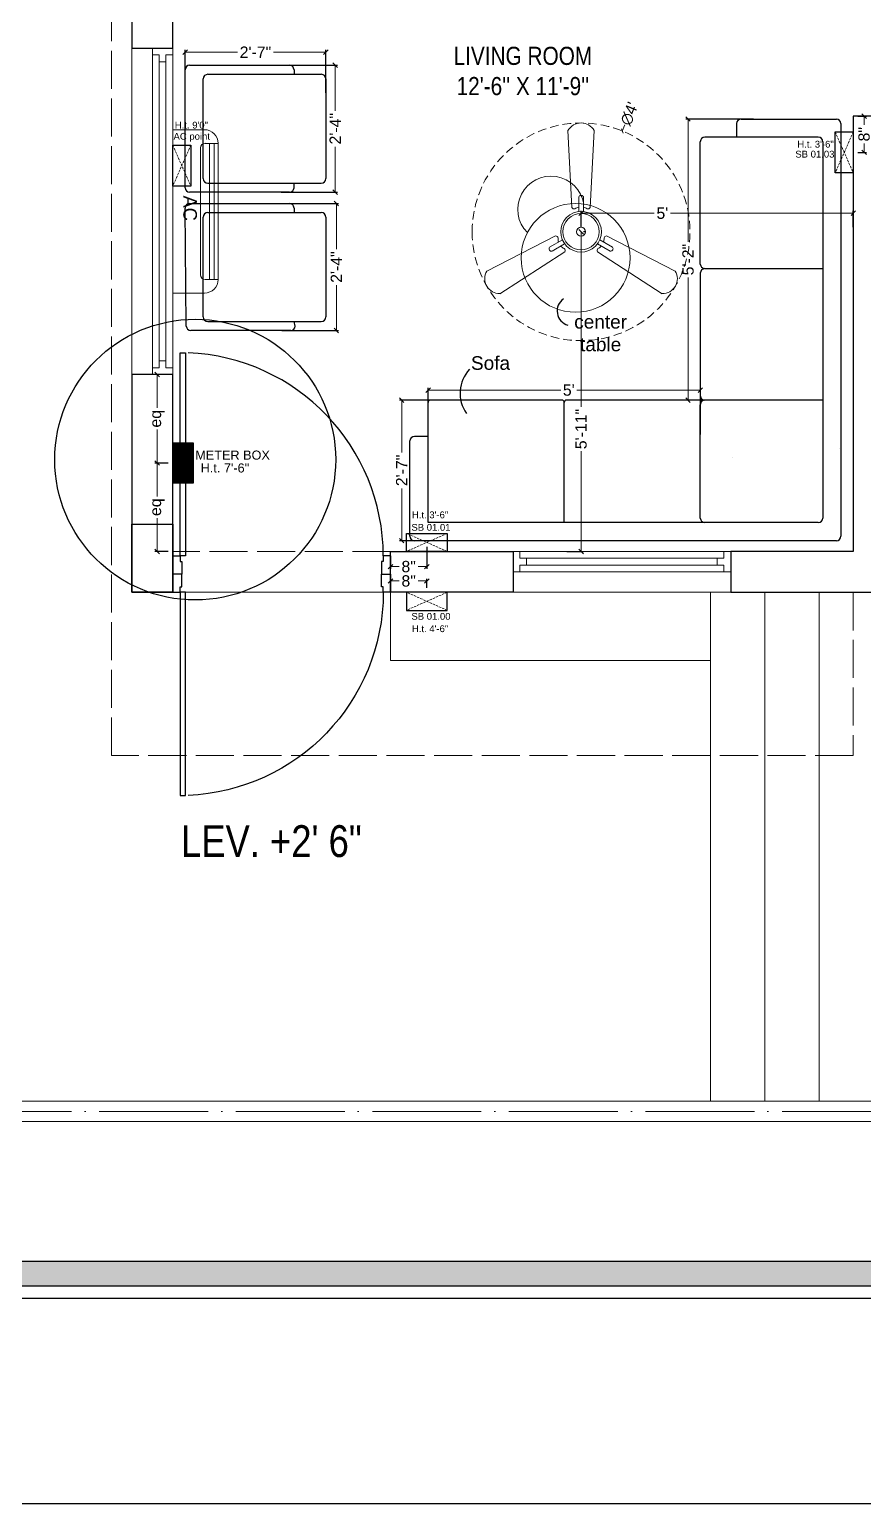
# Model space of a CAD drawing. Header units: millimetres. Extents: x 56222 to 3066687, y -650199 to -121287.
# Drawn here: x 147481.8 to 147665.6, y -177588 to -177262.9 of the extents above; entities that cross this region are included whole.
import ezdxf

# ---------------------------------------------------------------- set-up
doc = ezdxf.new("R2010")
doc.units = ezdxf.units.MM
doc.header["$MEASUREMENT"] = 0
doc.header["$PDMODE"] = 35
for name, pattern in [('ACAD_ISO02W100', [15, 12, -3]), ('ACAD_ISO04W100', [30, 24, -3, 0, -3]), ('DASHED', [0.75, 0.5, -0.25]), ('DASHED2', [0.375, 0.25, -0.125])]:
    doc.linetypes.add(name, pattern=pattern)
doc.layers.get('Defpoints').update_dxf_attribs({"color": 220})
for name, color, linetype in [('AR DOOR', 40, 'Continuous'), ('AR ELE-5', 134, 'Continuous'), ('GROUND FLOOR  ( Text )', 251, 'Continuous')]:
    doc.layers.add(name, color=color, linetype=linetype)
for name, color, linetype, lineweight in [('COLUMN', 1, 'Continuous', 30), ('dim05', 1, 'Continuous', 13), ('el', 7, 'Continuous', 20), ('ELEC-wires', 1, 'DASHED2', 13), ('Electrical', 84, 'Continuous', 30), ('FIRST FLOOR ( TEXT )', 7, 'Continuous', 9), ('FUR', 250, 'Continuous', 0), ('FURNITURE', 32, 'Continuous', 9), ('GROUND FLOOR', 7, 'Continuous', 9), ('GROUND FLOOR  ( PLINE )', 251, 'Continuous', 30), ('GROUND FLOOR ( DW_RAIL )', 7, 'Continuous', 9), ('Labelling', 1, 'Continuous', 25), ('NAME PLATE', 7, 'Continuous', 25), ('Text', 7, 'Continuous', 15), ('wall', 7, 'Continuous', 30), ('XX~SLAB ( BEAM )~ ( DIM )', 7, 'Continuous', 9)]:
    doc.layers.add(name, color=color, linetype=linetype, lineweight=lineweight)
doc.layers.add('PDF_INT-ELEC SWITCH BOARD', color=7, linetype='Continuous', true_color=0x00751d)
doc.styles.add('Arial', font='arial.ttf')
doc.styles.add('century g', font='GOTHIC.TTF')
doc.styles.add("Cn_BT_0'-0", font='swissc.ttf')
doc.styles.add('KATHA', font='swissc.ttf')
doc.styles.get("Standard").update_dxf_attribs({"font": 'arial.ttf', "height": 6})
doc.styles.add('style4', font='ARIALN.TTF')
doc.styles.add('TEXT', font='eurr____.ttf')
doc.dimstyles.new('Archana', dxfattribs={"dimtxt": 2, "dimasz": 0.75, "dimexe": 0.5, "dimexo": 0.5, "dimgap": 0, "dimtad": 0, "dimzin": 0, "dimdsep": 46, "dimlunit": 4, "dimtxsty": 'century g', "dimblk": 'OBLIQUE', "dimcen": 0, "dimdle": 1, "dimclrd": 256, "dimclre": 256, "dimclrt": 256, "dimadec": 0, "dimazin": 0, "dimtfac": 1, "dimtofl": 0, "dimtmove": 1, "dimatfit": 3, "dimfxl": 1, "dimfxlon": 1, "dimtolj": 1, "dimtzin": 0, "dimlwd": -1, "dimlwe": -1, "dimarcsym": 0})
doc.dimstyles.new('ISO-25', dxfattribs={"dimtxt": 2.5, "dimasz": 1, "dimexe": 0.5, "dimexo": 1, "dimtad": 0, "dimdec": 1, "dimlunit": 4, "dimtxsty": 'Standard', "dimblk": 'OBLIQUE', "dimcen": 2.5, "dimclrd": 1, "dimclre": 1, "dimclrt": 5, "dimadec": 0, "dimazin": 0, "dimtfac": 1, "dimtdec": 1, "dimtmove": 0, "dimatfit": 3, "dimfxl": 1, "dimlwd": -1, "dimarcsym": 0})

# ---------------------------------------------------------------- blocks, each defined once
blk = doc.blocks.new('LAYOUT FILE')
at = {"layer": 'NAME PLATE', "true_color": 0xd39e00}
h = blk.add_hatch(color=42, dxfattribs=at)
h.paths.add_polyline_path([(3346889.83, -513806.18), (3346889.83, -514260.7), (3347535.56, -514260.7), (3347535.56, -513806.18)])
h.paths.add_polyline_path([(3346894.36, -513810.71), (3347531.03, -513810.71), (3347531.03, -514256.17), (3346894.36, -514256.17)], flags=16)
at = {"layer": 'NAME PLATE', "color": 42, "true_color": 0xd39e00}
for points in [[(3346887.56, -513803.91), (3347537.83, -513803.91), (3347537.83, -514262.96), (3346887.56, -514262.96)], [(3346889.83, -513806.18), (3347535.56, -513806.18), (3347535.56, -514260.7), (3346889.83, -514260.7)], [(3346894.36, -513810.71), (3347531.03, -513810.71), (3347531.03, -514256.17), (3346894.36, -514256.17)]]:
    blk.add_lwpolyline(points, close=True, dxfattribs=at)
blk = doc.blocks.new('*U20')
for points in [[(0, 0), (0, 1120), (30, 1120), (30, 0)], [(-40, 0), (0, 0), (0, -30), (10, -30), (10, -100), (-40, -100)], [(1160, 0), (1120, 0), (1120, -30), (1110, -30), (1110, -100), (1160, -100)]]:
    blk.add_lwpolyline(points, close=True)
at = {"layer": 'AR ELE-5', "linetype": 'ByBlock', "ltscale": 15}
blk.add_arc((-1.6, -0.7), 1121.6, 0.03474, 87.62699, dxfattribs=at)
blk = doc.blocks.new('_Oblique')
at = {"layer": 'wall', "color": 0, "lineweight": -2}
blk.add_line((-0.5, -0.5), (0.5, 0.5), dxfattribs=at)
blk = doc.blocks.new('*D151')
at = {"layer": 'Defpoints', "color": 0, "transparency": 16777216}
for p in [(147629.68, -177342.46), (147569.68, -177353.27), (147629.68, -177353.27)]:
    blk.add_point(p, dxfattribs=at)
at = {"layer": 'dim05', "color": 1, "linetype": 'Continuous', "lineweight": -2, "transparency": 16777216}
for p, q in [((147569.68, -177352.27), (147569.68, -177341.96)), ((147629.68, -177352.27), (147629.68, -177341.96))]:
    blk.add_line(p, q, dxfattribs=at)
at = {"layer": 'dim05', "color": 1, "linetype": 'Continuous', "transparency": 16777216}
for p, q in [((147569.68, -177342.46), (147598.9, -177342.46)), ((147629.68, -177342.46), (147602.45, -177342.46))]:
    blk.add_line(p, q, dxfattribs=at)
at = {"layer": 'dim05', "color": 1, "transparency": 16777216, "rotation": 180}
blk.add_blockref('_Oblique', (147569.68, -177342.46), dxfattribs=at)
at = {"layer": 'dim05', "color": 1, "transparency": 16777216}
blk.add_blockref('_Oblique', (147629.68, -177342.46), dxfattribs=at)
at = {"layer": 'dim05', "color": 5, "lineweight": 25, "transparency": 16777216, "insert": (147600.68, -177342.46), "char_height": 2.5, "attachment_point": 5, "style": 'Arial'}
blk.add_mtext("5'", dxfattribs=at)
blk = doc.blocks.new('*D152')
at = {"layer": 'Defpoints', "color": 0, "transparency": 16777216}
for p in [(147626.97, -177282.68), (147642.43, -177282.68), (147626.97, -177344.68)]:
    blk.add_point(p, dxfattribs=at)
at = {"layer": 'dim05', "color": 1, "linetype": 'Continuous', "lineweight": -2, "transparency": 16777216}
for p, q in [((147641.43, -177282.68), (147626.47, -177282.68)), ((147627.97, -177344.68), (147627.47, -177344.68))]:
    blk.add_line(p, q, dxfattribs=at)
at = {"layer": 'dim05', "color": 1, "linetype": 'Continuous', "transparency": 16777216}
for p, q in [((147626.97, -177282.68), (147626.97, -177309.73)), ((147626.97, -177344.68), (147626.97, -177317.63))]:
    blk.add_line(p, q, dxfattribs=at)
at = {"layer": 'dim05', "color": 1, "transparency": 16777216}
for p, rotation in [((147626.97, -177282.68), 90), ((147626.97, -177344.68), 270)]:
    blk.add_blockref('_Oblique', p, dxfattribs=dict(at, rotation=rotation))
at = {"layer": 'dim05', "color": 5, "lineweight": 25, "transparency": 16777216, "insert": (147626.97, -177313.68), "char_height": 2.5, "attachment_point": 5, "rotation": 90, "style": 'Arial'}
blk.add_mtext('5\'-2"', dxfattribs=at)
blk = doc.blocks.new('*D153')
at = {"layer": 'Defpoints', "color": 0, "transparency": 16777216}
for p in [(147563.85, -177344.68), (147574.61, -177344.68), (147576.06, -177375.68)]:
    blk.add_point(p, dxfattribs=at)
at = {"layer": 'dim05', "color": 1, "linetype": 'Continuous', "lineweight": -2, "transparency": 16777216}
for p, q in [((147573.61, -177344.68), (147563.35, -177344.68)), ((147575.06, -177375.68), (147563.35, -177375.68))]:
    blk.add_line(p, q, dxfattribs=at)
at = {"layer": 'dim05', "color": 1, "linetype": 'Continuous', "transparency": 16777216}
for p, q in [((147563.85, -177344.68), (147563.85, -177356.21)), ((147563.85, -177375.68), (147563.85, -177364.15))]:
    blk.add_line(p, q, dxfattribs=at)
at = {"layer": 'dim05', "color": 1, "transparency": 16777216}
for p, rotation in [((147563.85, -177344.68), 90), ((147563.85, -177375.68), 270)]:
    blk.add_blockref('_Oblique', p, dxfattribs=dict(at, rotation=rotation))
at = {"layer": 'dim05', "color": 5, "lineweight": 25, "transparency": 16777216, "insert": (147563.85, -177360.18), "char_height": 2.5, "attachment_point": 5, "rotation": 90, "style": 'Arial'}
blk.add_mtext('2\'-7"', dxfattribs=at)
blk = doc.blocks.new('*D154')
at = {"layer": 'Defpoints', "color": 0, "transparency": 16777216}
for p in [(147547.12, -177267.94), (147516.12, -177277.9), (147547.12, -177277.9)]:
    blk.add_point(p, dxfattribs=at)
at = {"layer": 'dim05', "color": 1, "linetype": 'Continuous', "lineweight": -2, "transparency": 16777216}
for p, q in [((147516.12, -177276.9), (147516.12, -177267.44)), ((147547.12, -177276.9), (147547.12, -177267.44))]:
    blk.add_line(p, q, dxfattribs=at)
at = {"layer": 'dim05', "color": 1, "linetype": 'Continuous', "transparency": 16777216}
for p, q in [((147516.12, -177267.94), (147527.65, -177267.94)), ((147547.12, -177267.94), (147535.59, -177267.94))]:
    blk.add_line(p, q, dxfattribs=at)
at = {"layer": 'dim05', "color": 1, "transparency": 16777216, "rotation": 180}
blk.add_blockref('_Oblique', (147516.12, -177267.94), dxfattribs=at)
at = {"layer": 'dim05', "color": 1, "transparency": 16777216}
blk.add_blockref('_Oblique', (147547.12, -177267.94), dxfattribs=at)
at = {"layer": 'dim05', "color": 5, "lineweight": 25, "transparency": 16777216, "insert": (147531.62, -177267.94), "char_height": 2.5, "attachment_point": 5, "style": 'Arial'}
blk.add_mtext('2\'-7"', dxfattribs=at)
blk = doc.blocks.new('*D155')
at = {"layer": 'Defpoints', "color": 0, "transparency": 16777216}
for p in [(147536.29, -177270.82), (147536.29, -177298.82), (147549.2, -177298.82)]:
    blk.add_point(p, dxfattribs=at)
at = {"layer": 'dim05', "color": 1, "linetype": 'Continuous', "lineweight": -2, "transparency": 16777216}
for p, q in [((147537.29, -177270.82), (147549.7, -177270.82)), ((147537.29, -177298.82), (147549.7, -177298.82))]:
    blk.add_line(p, q, dxfattribs=at)
at = {"layer": 'dim05', "color": 1, "linetype": 'Continuous', "transparency": 16777216}
for p, q in [((147549.2, -177270.82), (147549.2, -177280.85)), ((147549.2, -177298.82), (147549.2, -177288.79))]:
    blk.add_line(p, q, dxfattribs=at)
at = {"layer": 'dim05', "color": 1, "transparency": 16777216}
for p, rotation in [((147549.2, -177270.82), 90), ((147549.2, -177298.82), 270)]:
    blk.add_blockref('_Oblique', p, dxfattribs=dict(at, rotation=rotation))
at = {"layer": 'dim05', "color": 5, "lineweight": 25, "transparency": 16777216, "insert": (147549.2, -177284.82), "char_height": 2.5, "attachment_point": 5, "rotation": 90, "style": 'Arial'}
blk.add_mtext('2\'-4"', dxfattribs=at)
blk = doc.blocks.new('*D156')
at = {"layer": 'Defpoints', "color": 0, "transparency": 16777216}
for p in [(147537.07, -177301.32), (147536.43, -177329.34), (147549.46, -177329.34)]:
    blk.add_point(p, dxfattribs=at)
at = {"layer": 'dim05', "color": 1, "linetype": 'Continuous', "lineweight": -2, "transparency": 16777216}
for p, q in [((147538.07, -177301.32), (147549.96, -177301.32)), ((147537.43, -177329.34), (147549.96, -177329.34))]:
    blk.add_line(p, q, dxfattribs=at)
at = {"layer": 'dim05', "color": 1, "linetype": 'Continuous', "transparency": 16777216}
for p, q in [((147549.46, -177301.32), (147549.46, -177311.36)), ((147549.46, -177329.34), (147549.46, -177319.3))]:
    blk.add_line(p, q, dxfattribs=at)
at = {"layer": 'dim05', "color": 1, "transparency": 16777216}
for p, rotation in [((147549.46, -177301.32), 90), ((147549.46, -177329.34), 270)]:
    blk.add_blockref('_Oblique', p, dxfattribs=dict(at, rotation=rotation))
at = {"layer": 'dim05', "color": 5, "lineweight": 25, "transparency": 16777216, "insert": (147549.46, -177315.33), "char_height": 2.5, "attachment_point": 5, "rotation": 90, "style": 'Arial'}
blk.add_mtext('2\'-4"', dxfattribs=at)
blk = doc.blocks.new('6616')
at = {"color": 242, "linetype": 'DASHED', "true_color": 0xcd2027}
for p, q in [((386784.79, -36915.77), (386775.78, -36911.78)), ((386784.79, -36911.78), (386775.78, -36915.77))]:
    blk.add_line(p, q, dxfattribs=at)
at = {"layer": 'ELEC-wires', "color": 5, "linetype": 'ByBlock', "lineweight": 30, "ltscale": 4}
blk.add_lwpolyline([(386775.78, -36911.78), (386784.79, -36911.78), (386784.79, -36915.77), (386775.78, -36915.77)], close=True, dxfattribs=at)
blk = doc.blocks.new('*D257')
at = {"layer": 'Defpoints', "color": 0, "transparency": 16777216}
for p in [(147561.39, -177378.04), (147569.39, -177376.05), (147569.39, -177381.39)]:
    blk.add_point(p, dxfattribs=at)
at = {"layer": 'dim05', "color": 1, "linetype": 'Continuous', "lineweight": -2, "transparency": 16777216}
for p, q in [((147561.39, -177379.04), (147561.39, -177381.89)), ((147569.39, -177377.05), (147569.39, -177381.89))]:
    blk.add_line(p, q, dxfattribs=at)
at = {"layer": 'dim05', "color": 1, "linetype": 'Continuous', "transparency": 16777216}
for p, q in [((147561.39, -177381.39), (147563.33, -177381.39)), ((147569.39, -177381.39), (147567.45, -177381.39))]:
    blk.add_line(p, q, dxfattribs=at)
at = {"layer": 'dim05', "color": 1, "transparency": 16777216, "rotation": 180}
blk.add_blockref('_Oblique', (147561.39, -177381.39), dxfattribs=at)
at = {"layer": 'dim05', "color": 1, "transparency": 16777216}
blk.add_blockref('_Oblique', (147569.39, -177381.39), dxfattribs=at)
at = {"layer": 'dim05', "color": 5, "lineweight": 25, "transparency": 16777216, "insert": (147565.39, -177381.39), "char_height": 2.5, "attachment_point": 5, "style": 'Arial'}
blk.add_mtext('8"', dxfattribs=at)
blk = doc.blocks.new('ac paln')
at = {"layer": 'Electrical', "lineweight": 15}
for p, q in [((389238.69, -37646.36), (389238.69, -37610.34)), ((389238.69, -37610.34), (389245.67, -37610.34)), ((389245.81, -37613.35), (389248.68, -37613.35)), ((389246.82, -37643.35), (389246.82, -37613.35)), ((389247.82, -37643.35), (389247.82, -37613.35)), ((389248.68, -37613.35), (389248.68, -37643.35)), ((389248.68, -37643.35), (389248.68, -37613.35)), ((389244.81, -37642.35), (389244.81, -37614.35)), ((389245.81, -37643.35), (389248.68, -37643.35)), ((389248.68, -37643.35), (389248.68, -37643.35)), ((389245.67, -37646.36), (389238.69, -37646.36))]:
    blk.add_line(p, q, dxfattribs=at)
for centre, start, end in [((389245.67, -37613.35), 0, 90), ((389245.67, -37643.35), 270, 0)]:
    blk.add_arc(centre, 3.01, start, end, dxfattribs=at)
at = {"layer": 'Electrical', "lineweight": 15, "extrusion": (0, 0, -1)}
for centre, start_param, end_param in [((389245.81, -37614.35), -0.785398, 0.785398), ((389245.81, -37642.35), 3.926991, 5.497787)]:
    blk.add_ellipse(centre, major_axis=(-0.71, 0.71), ratio=1, start_param=start_param, end_param=end_param, dxfattribs=at)
at = {"layer": 'Text', "style": 'TEXT'}
blk.add_text('AC', height=3, rotation=270, dxfattribs=at).set_placement((389241.02, -37624.87))
blk = doc.blocks.new('*D262')
at = {"layer": 'Defpoints', "color": 0, "transparency": 16777216}
for p in [(147569.39, -177384.56), (147561.39, -177387.04), (147569.39, -177387.04)]:
    blk.add_point(p, dxfattribs=at)
at = {"layer": 'dim05', "color": 1, "linetype": 'Continuous', "lineweight": -2, "transparency": 16777216}
for p, q in [((147561.39, -177386.04), (147561.39, -177384.06)), ((147569.39, -177386.04), (147569.39, -177384.06))]:
    blk.add_line(p, q, dxfattribs=at)
at = {"layer": 'dim05', "color": 1, "linetype": 'Continuous', "transparency": 16777216}
for p, q in [((147561.39, -177384.56), (147563.33, -177384.56)), ((147569.39, -177384.56), (147567.45, -177384.56))]:
    blk.add_line(p, q, dxfattribs=at)
at = {"layer": 'dim05', "color": 1, "transparency": 16777216, "rotation": 180}
blk.add_blockref('_Oblique', (147561.39, -177384.56), dxfattribs=at)
at = {"layer": 'dim05', "color": 1, "transparency": 16777216}
blk.add_blockref('_Oblique', (147569.39, -177384.56), dxfattribs=at)
at = {"layer": 'dim05', "color": 5, "lineweight": 25, "transparency": 16777216, "insert": (147565.39, -177384.56), "char_height": 2.5, "attachment_point": 5, "style": 'Arial'}
blk.add_mtext('8"', dxfattribs=at)
blk = doc.blocks.new('*D263')
at = {"layer": 'Defpoints', "color": 0, "transparency": 16777216}
for p in [(147509.95, -177358.54), (147513.39, -177358.54), (147513.39, -177378.04)]:
    blk.add_point(p, dxfattribs=at)
at = {"layer": 'dim05', "color": 1, "linetype": 'Continuous', "lineweight": -2, "transparency": 16777216}
for p, q in [((147512.39, -177358.54), (147509.45, -177358.54)), ((147512.39, -177378.04), (147509.45, -177378.04))]:
    blk.add_line(p, q, dxfattribs=at)
at = {"layer": 'dim05', "color": 1, "linetype": 'Continuous', "transparency": 16777216}
for p, q in [((147509.95, -177358.54), (147509.95, -177365.91)), ((147509.95, -177378.04), (147509.95, -177370.67))]:
    blk.add_line(p, q, dxfattribs=at)
at = {"layer": 'dim05', "color": 1, "transparency": 16777216}
for p, rotation in [((147509.95, -177358.54), 90), ((147509.95, -177378.04), 270)]:
    blk.add_blockref('_Oblique', p, dxfattribs=dict(at, rotation=rotation))
at = {"layer": 'dim05', "color": 5, "lineweight": 25, "transparency": 16777216, "insert": (147509.95, -177368.29), "char_height": 2.5, "attachment_point": 5, "rotation": 90, "style": 'Arial'}
blk.add_mtext('eq', dxfattribs=at)
blk = doc.blocks.new('*D264')
at = {"layer": 'Defpoints', "color": 0, "transparency": 16777216}
for p in [(147513.39, -177339.04), (147509.95, -177358.54), (147513.39, -177358.54)]:
    blk.add_point(p, dxfattribs=at)
at = {"layer": 'dim05', "color": 1, "linetype": 'Continuous', "lineweight": -2, "transparency": 16777216}
for p, q in [((147512.39, -177339.04), (147509.45, -177339.04)), ((147512.39, -177358.54), (147509.45, -177358.54))]:
    blk.add_line(p, q, dxfattribs=at)
at = {"layer": 'dim05', "color": 1, "linetype": 'Continuous', "transparency": 16777216}
for p, q in [((147509.95, -177339.04), (147509.95, -177346.41)), ((147509.95, -177358.54), (147509.95, -177351.17))]:
    blk.add_line(p, q, dxfattribs=at)
at = {"layer": 'dim05', "color": 1, "transparency": 16777216}
for p, rotation in [((147509.95, -177339.04), 90), ((147509.95, -177358.54), 270)]:
    blk.add_blockref('_Oblique', p, dxfattribs=dict(at, rotation=rotation))
at = {"layer": 'dim05', "color": 5, "lineweight": 25, "transparency": 16777216, "insert": (147509.95, -177348.79), "char_height": 2.5, "attachment_point": 5, "rotation": 90, "style": 'Arial'}
blk.add_mtext('eq', dxfattribs=at)
blk = doc.blocks.new('*D266')
at = {"layer": 'Defpoints', "color": 0, "transparency": 16777216}
for p in [(147663.39, -177282.04), (147663.39, -177290.04), (147665.77, -177290.04)]:
    blk.add_point(p, dxfattribs=at)
at = {"layer": 'dim05', "color": 1, "linetype": 'Continuous', "lineweight": -2, "transparency": 16777216}
for p, q in [((147664.39, -177282.04), (147666.27, -177282.04)), ((147664.39, -177290.04), (147666.27, -177290.04))]:
    blk.add_line(p, q, dxfattribs=at)
at = {"layer": 'dim05', "color": 1, "linetype": 'Continuous', "transparency": 16777216}
for p, q in [((147665.77, -177282.04), (147665.77, -177283.98)), ((147665.77, -177290.04), (147665.77, -177288.11))]:
    blk.add_line(p, q, dxfattribs=at)
at = {"layer": 'dim05', "color": 1, "transparency": 16777216}
for p, rotation in [((147665.77, -177282.04), 90), ((147665.77, -177290.04), 270)]:
    blk.add_blockref('_Oblique', p, dxfattribs=dict(at, rotation=rotation))
at = {"layer": 'dim05', "color": 5, "lineweight": 25, "transparency": 16777216, "insert": (147665.77, -177286.04), "char_height": 2.5, "attachment_point": 5, "rotation": 90, "style": 'Arial'}
blk.add_mtext('8"', dxfattribs=at)
blk = doc.blocks.new('fan')
at = {"layer": 'Electrical', "lineweight": 15, "ltscale": 20}
for p, q in [((3300835.29, -509900.78), (3300836.47, -509923.43)), ((3300841.81, -509923.43), (3300842.99, -509900.78)), ((3300838.47, -509924.57), (3300838.47, -509920.25)), ((3300839.81, -509920.28), (3300839.81, -509924.57)), ((3300831.66, -509931.77), (3300811.45, -509942.07)), ((3300829.93, -509935.08), (3300833.64, -509932.93)), ((3300834.31, -509934.09), (3300830.57, -509936.25)), ((3300847.68, -509936.23), (3300843.97, -509934.09)), ((3300844.64, -509932.93), (3300848.38, -509935.09)), ((3300866.83, -509942.07), (3300846.62, -509931.77)), ((3300815.3, -509948.74), (3300834.33, -509936.39)), ((3300843.95, -509936.39), (3300862.98, -509948.74))]:
    blk.add_line(p, q, dxfattribs=at)
at = {"layer": 'Electrical', "linetype": 'DASHED', "lineweight": 15, "ltscale": 5}
blk.add_circle((3300839.14, -509930.53), 32, dxfattribs=at)
at = {"layer": 'Electrical', "lineweight": 15, "ltscale": 20}
for centre, major_axis, start_param, end_param in [((3300839.14, -509902.94), (3.12, 3.12), -0.272136, 1.842967), ((3300839.13, -509920.5), (0.501, 0.501), -0.465536, 1.983618), ((3300839.14, -509930.53), (4.24, -4.24), 3.14161, 9.424795), ((3300839.14, -509930.53), (3.77, -3.77), 1.749190548672175e-05, 6.283202799085073), ((3300837.1, -509923.08), (0.51, 0.51), 2.863014, 4.257784), ((3300839.14, -509926.42), (2.27, -2.27), 2.565057, 2.951308), ((3300839.14, -509926.42), (2.27, 2.27), 0.19032, 0.57657), ((3300841.18, -509923.08), (0.51, -0.51), 5.167028, 6.561799), ((3300839.14, -509930.53), (0.943, 0.943), 1.570814, 7.853999), ((3300831.67, -509932.49), (0.51, -0.51), 0.978238, 2.373008), ((3300835.59, -509932.58), (2.27, -2.27), 3.855511, 4.241762), ((3300835.59, -509932.58), (2.27, -2.27), 4.659452, 5.045703), ((3300842.69, -509932.58), (2.27, 2.27), 4.37911, 4.765361), ((3300842.69, -509932.58), (2.27, 2.27), 5.183051, 5.569301), ((3300846.61, -509932.49), (0.51, -0.51), 2.339416, 3.734186), ((3300830.46, -509935.55), (0.501, -0.501), 3.199655, 5.648809), ((3300833.71, -509936.02), (0.51, 0.51), -1.325776, 0.068994), ((3300844.57, -509936.02), (0.51, -0.51), 3.072633, 4.467404), ((3300847.83, -509935.54), (0.501, 0.501), 3.723254, 6.172408), ((3300815.25, -509944.32), (3.12, -3.12), 3.393055, 5.508159), ((3300863.03, -509944.32), (3.12, -3.12), 5.48745, 7.602554)]:
    blk.add_ellipse(centre, major_axis=major_axis, ratio=1, start_param=start_param, end_param=end_param, dxfattribs=at)
blk = doc.blocks.new('*D308')
at = {"layer": 'Defpoints', "color": 0, "transparency": 16777216}
for p in [(147663.39, -177303.46), (147603.39, -177307.54), (147663.39, -177307.54)]:
    blk.add_point(p, dxfattribs=at)
at = {"layer": 'dim05', "color": 1, "linetype": 'Continuous', "lineweight": -2, "transparency": 16777216}
for p, q in [((147603.39, -177306.54), (147603.39, -177302.96)), ((147663.39, -177306.54), (147663.39, -177302.96))]:
    blk.add_line(p, q, dxfattribs=at)
at = {"layer": 'dim05', "color": 1, "linetype": 'Continuous', "transparency": 16777216}
for p, q in [((147603.39, -177303.46), (147619.53, -177303.46)), ((147663.39, -177303.46), (147623.08, -177303.46))]:
    blk.add_line(p, q, dxfattribs=at)
at = {"layer": 'dim05', "color": 1, "transparency": 16777216, "rotation": 180}
blk.add_blockref('_Oblique', (147603.39, -177303.46), dxfattribs=at)
at = {"layer": 'dim05', "color": 1, "transparency": 16777216}
blk.add_blockref('_Oblique', (147663.39, -177303.46), dxfattribs=at)
at = {"layer": 'dim05', "color": 5, "lineweight": 25, "transparency": 16777216, "insert": (147621.31, -177303.46), "char_height": 2.5, "attachment_point": 5, "style": 'Arial'}
blk.add_mtext("5'", dxfattribs=at)
blk = doc.blocks.new('*D309')
at = {"layer": 'Defpoints', "color": 0, "transparency": 16777216}
for p in [(147603.39, -177307.54), (147599.23, -177378.04), (147603.39, -177378.04)]:
    blk.add_point(p, dxfattribs=at)
at = {"layer": 'dim05', "color": 1, "linetype": 'Continuous', "transparency": 16777216}
for p, q in [((147603.39, -177307.54), (147603.39, -177346.13)), ((147603.39, -177378.04), (147603.39, -177355.96))]:
    blk.add_line(p, q, dxfattribs=at)
at = {"layer": 'dim05', "color": 1, "linetype": 'Continuous', "lineweight": -2, "transparency": 16777216}
for p, q in [((147604.39, -177307.54), (147603.89, -177307.54)), ((147600.23, -177378.04), (147603.89, -177378.04))]:
    blk.add_line(p, q, dxfattribs=at)
at = {"layer": 'dim05', "color": 1, "transparency": 16777216}
for p, rotation in [((147603.39, -177307.54), 90), ((147603.39, -177378.04), 270)]:
    blk.add_blockref('_Oblique', p, dxfattribs=dict(at, rotation=rotation))
at = {"layer": 'dim05', "color": 5, "lineweight": 25, "transparency": 16777216, "insert": (147603.39, -177351.05), "char_height": 2.5, "attachment_point": 5, "rotation": 90, "style": 'Arial'}
blk.add_mtext('5\'-11"', dxfattribs=at)
blk = doc.blocks.new('*D325')
at = {"layer": 'Defpoints', "color": 0, "transparency": 16777216}
for p in [(147612.48, -177285.33), (147594.3, -177329.75)]:
    blk.add_point(p, dxfattribs=at)
at = {"layer": 'dim05', "transparency": 16777216}
blk.add_line((147613.05, -177283.94), (147612.48, -177285.33), dxfattribs=at)
at = {"layer": 'dim05', "transparency": 16777216, "xscale": 0.75, "yscale": 0.75, "zscale": 0.75, "rotation": 247.7443451965561}
blk.add_blockref('_Oblique', (147612.48, -177285.33), dxfattribs=at)
at = {"layer": 'dim05', "color": 5, "lineweight": 25, "transparency": 16777216, "insert": (147614.04, -177281.52), "char_height": 2.5, "attachment_point": 5, "rotation": 67.7443, "style": 'century g'}
blk.add_mtext("\\A1;∅4'", dxfattribs=at)

msp = doc.modelspace()

# ---------------------------------------------------------------- hatches: boundary and pattern name
at = {"layer": 'el', "ltscale": 10, "true_color": 0x939598}
h = msp.add_hatch(dxfattribs=at)
h.set_pattern_fill('ANSI31', color=252, scale=0.3, angle=90)
h.set_pattern_definition([(135, (-362630.542744, -3497919.195855), (-0.0265165042945, -0.0265165042945), [])])
h.paths.add_polyline_path([(147517.939, -177354.135), (147513.391, -177354.135), (147513.391, -177362.95), (147517.939, -177362.95)])

# ---------------------------------------------------------------- linework, layer by layer
at = {"layer": 'COLUMN'}
msp.add_lwpolyline([(147504.391, -177372.043), (147513.391, -177372.043), (147513.391, -177387.043), (147504.391, -177387.043)], close=True, dxfattribs=at)
at = {"layer": 'FUR'}
for p, q in [((147660.26, -177355.354), (147660.26, -177355.354)), ((147636.671, -177357.354), (147636.671, -177357.354))]:
    msp.add_line(p, q, dxfattribs=at)
at = {"layer": 'FURNITURE', "lineweight": 30}
for p, q in [((147516.119, -177297.823), (147516.119, -177271.823)), ((147517.119, -177270.823), (147539.119, -177270.823)), ((147540.119, -177271.823), (147540.119, -177272.823)), ((147520.119, -177295.823), (147520.119, -177273.823)), ((147521.119, -177272.823), (147546.119, -177272.823)), ((147547.119, -177273.823), (147547.119, -177295.823)), ((147637.675, -177283.68), (147637.675, -177286.68)), ((147638.675, -177282.68), (147659.675, -177282.68)), ((147660.675, -177283.68), (147660.675, -177374.68)), ((147629.675, -177314.68), (147629.675, -177287.68)), ((147652.675, -177286.68), (147630.675, -177286.68)), ((147655.675, -177286.68), (147652.675, -177286.68)), ((147656.675, -177287.68), (147656.675, -177370.68)), ((147521.119, -177296.823), (147524.119, -177296.823)), ((147524.119, -177296.823), (147546.119, -177296.823)), ((147540.119, -177297.823), (147540.119, -177296.823)), ((147539.119, -177298.823), (147517.119, -177298.823)), ((147516.383, -177328.341), (147516.119, -177302.323)), ((147517.119, -177301.323), (147539.119, -177301.323)), ((147520.119, -177326.323), (147520.119, -177304.323)), ((147521.119, -177303.323), (147546.119, -177303.323)), ((147540.119, -177302.323), (147540.119, -177303.323)), ((147547.119, -177304.323), (147547.119, -177326.323)), ((147629.675, -177316.68), (147629.675, -177343.68)), ((147630.675, -177315.68), (147656.675, -177315.68)), ((147539.383, -177329.341), (147517.383, -177329.341)), ((147521.119, -177327.323), (147524.119, -177327.323)), ((147524.119, -177327.323), (147546.119, -177327.323)), ((147540.383, -177328.341), (147540.119, -177327.323)), ((147569.675, -177371.68), (147569.675, -177345.18)), ((147599.175, -177344.68), (147570.175, -177344.68)), ((147599.675, -177371.68), (147599.675, -177345.18)), ((147656.675, -177344.68), (147600.175, -177344.68)), ((147629.675, -177370.68), (147629.675, -177345.68)), ((147569.675, -177352.68), (147566.675, -177352.68)), ((147565.675, -177374.68), (147565.675, -177353.68)), ((147655.675, -177371.68), (147569.675, -177371.68)), ((147659.675, -177375.68), (147566.675, -177375.68))]:
    msp.add_line(p, q, dxfattribs=at)
at = {"layer": 'FURNITURE'}
msp.add_circle((147602.187, -177313.298, 0.069), 12, dxfattribs=at)
at = {"layer": 'FURNITURE', "lineweight": 30}
for centre, radius, start, end in [((147517.119, -177271.823), 1, 90, 180), ((147539.119, -177271.823), 1, 0, 90), ((147521.119, -177273.823), 1, 90, 180), ((147546.119, -177273.823), 1, 0, 90), ((147638.675, -177283.68), 1, 90, 180), ((147659.675, -177283.68), 1, 0, 90), ((147630.675, -177287.68), 1, 90, 180), ((147655.675, -177287.68), 1, 0, 90), ((147517.119, -177297.823), 1, 180, 270), ((147521.119, -177295.823), 1, 180, 270), ((147539.119, -177297.823), 1, 270, 0), ((147546.119, -177295.823), 1, 270, 0), ((147517.119, -177302.323), 1, 90, 180), ((147521.119, -177304.323), 1, 90, 180), ((147539.119, -177302.323), 1, 0, 90), ((147546.119, -177304.323), 1, 0, 90), ((147630.675, -177314.68), 1, 180, 270), ((147630.675, -177316.68), 1, 90, 180), ((147521.119, -177326.323), 1, 180, 270), ((147546.119, -177326.323), 1, 270, 0), ((147517.383, -177328.341), 1, 180, 270), ((147539.383, -177328.341), 1, 270, 0), ((147570.175, -177345.18), 0.5, 90, 180), ((147599.175, -177345.18), 0.5, 0, 90), ((147600.175, -177345.18), 0.5, 90, 180), ((147630.675, -177343.68), 1, 180, 270), ((147630.675, -177345.68), 1, 90, 180), ((147566.675, -177353.68), 1, 90, 180), ((147630.675, -177370.68), 1, 180, 270), ((147630.675, -177370.68), 1, 180, 270), ((147655.675, -177370.68), 1, 270, 0), ((147566.675, -177374.68), 1, 180, 270), ((147659.675, -177374.68), 1, 270, 0)]:
    msp.add_arc(centre, radius, start, end, dxfattribs=at)
at = {"layer": 'FURNITURE'}
msp.add_arc((147596.75, -177302.6, 0.069), 7.313, 9.19778, 224.68027, dxfattribs=at)
at = {"layer": 'GROUND FLOOR'}
for p, q in [((147504.391, -177094.543), (147504.391, -177387.043)), ((147513.391, -177237.043), (147513.391, -177387.043)), ((147513.391, -177267.043), (147504.391, -177267.043)), ((147513.391, -177339.043), (147504.391, -177339.043)), ((147663.391, -177378.043), (147561.391, -177378.043)), ((147561.391, -177378.043), (147561.391, -177387.043)), ((147904.891, -177387.043), (147504.391, -177387.043)), ((147631.891, -177387.043), (147631.891, -177499.293)), ((147643.891, -177387.043), (147643.891, -177499.293)), ((147655.891, -177387.043), (147655.891, -177499.293)), ((147409.141, -177499.293), (147904.891, -177499.293)), ((147404.641, -177503.793), (147904.891, -177503.793))]:
    msp.add_line(p, q, dxfattribs=at)
at = {"layer": 'GROUND FLOOR', "linetype": 'ACAD_ISO02W100', "ltscale": 0.7}
msp.add_line((147561.391, -177378.043), (147513.391, -177378.043), dxfattribs=at)
at = {"layer": 'GROUND FLOOR', "color": 1, "linetype": 'ACAD_ISO04W100'}
msp.add_lwpolyline([(147904.891, -177039.043), (147406.891, -177039.043), (147406.891, -177501.543), (147904.891, -177501.543)], dxfattribs=at)
at = {"layer": 'GROUND FLOOR', "color": 1, "linetype": 'ACAD_ISO02W100', "ltscale": 0.7}
msp.add_lwpolyline([(147663.391, -177387.043), (147663.391, -177423.043), (147499.891, -177423.043), (147499.891, -177070.543), (147504.391, -177070.543)], dxfattribs=at)
at = {"layer": 'GROUND FLOOR  ( PLINE )'}
for points in [[(147513.391, -177237.043), (147573.391, -177237.043), (147573.391, -177232.543), (147513.391, -177232.543), (147513.391, -177222.043), (147504.391, -177222.043), (147504.391, -177267.043), (147513.391, -177267.043)], [(147667.891, -177304.543), (147709.891, -177304.543), (147709.891, -177282.043), (147705.391, -177282.043), (147705.391, -177300.043), (147667.891, -177300.043), (147667.891, -177282.043), (147663.391, -177282.043), (147663.391, -177378.043), (147636.391, -177378.043), (147636.391, -177387.043), (147667.891, -177387.043)], [(147513.391, -177339.043), (147504.391, -177339.043), (147504.391, -177387.043), (147513.391, -177387.043)], [(147561.391, -177378.043), (147588.391, -177378.043), (147588.391, -177387.043), (147561.391, -177387.043)]]:
    msp.add_lwpolyline(points, close=True, dxfattribs=at)
at = {"layer": 'GROUND FLOOR ( DW_RAIL )'}
for points in [[(147513.391, -177339.043), (147513.391, -177337.543), (147511.891, -177337.543), (147511.891, -177336.043), (147510.391, -177336.043), (147510.391, -177270.043), (147511.891, -177270.043), (147511.891, -177268.543), (147513.391, -177268.543), (147513.391, -177267.043), (147508.891, -177267.043), (147508.891, -177268.543), (147510.391, -177268.543), (147510.391, -177270.043), (147511.891, -177270.043), (147511.891, -177336.043), (147510.391, -177336.043), (147510.391, -177337.543), (147508.891, -177337.543), (147508.891, -177339.043), (147513.391, -177339.043), (147513.391, -177267.043), (147508.891, -177267.043), (147508.891, -177339.043)], [(147588.391, -177378.043), (147636.391, -177378.043), (147636.391, -177387.043), (147588.391, -177387.043)], [(147636.391, -177378.043), (147634.891, -177378.043), (147634.891, -177379.543), (147633.391, -177379.543), (147633.391, -177381.043), (147591.391, -177381.043), (147591.391, -177379.543), (147589.891, -177379.543), (147589.891, -177378.043), (147588.391, -177378.043), (147588.391, -177382.543), (147589.891, -177382.543), (147589.891, -177381.043), (147591.391, -177381.043), (147591.391, -177379.543), (147633.391, -177379.543), (147633.391, -177381.043), (147634.891, -177381.043), (147634.891, -177382.543), (147636.391, -177382.543), (147636.391, -177378.043), (147588.391, -177378.043), (147588.391, -177382.543), (147636.391, -177382.543)]]:
    msp.add_lwpolyline(points, close=True, dxfattribs=at)
at = {"layer": 'Labelling', "color": 1}
for centre, radius, start, end in [((147601.372, -177325.003), 3.254, 125.23879, 253.81022), ((147584.411, -177343.165, -0.001), 7.693, 136.51845, 215.39137)]:
    msp.add_arc(centre, radius, start, end, dxfattribs=at)
at = {"layer": 'PDF_INT-ELEC SWITCH BOARD', "color": 40, "lineweight": 30, "true_color": 0xffc61a}
for points in [[(147517.939, -177354.135), (147513.391, -177354.135), (147513.391, -177362.95), (147517.939, -177362.95)], [(147517.204, -177354.87), (147514.126, -177354.87), (147514.126, -177362.215), (147517.204, -177362.215)]]:
    msp.add_lwpolyline(points, close=True, dxfattribs=at)
at = {"layer": 'XX~SLAB ( BEAM )~ ( DIM )', "color": 242, "lineweight": 30, "true_color": 0xcd2027}
msp.add_lwpolyline([(150032.597, -176934.95), (147249.712, -176934.95), (147249.712, -177588.007), (150032.597, -177588.007)], close=True, dxfattribs=at)
at = {"layer": 'XX~SLAB ( BEAM )~ ( DIM )'}
msp.add_lwpolyline([(147561.391, -177387.043), (147631.891, -177387.043), (147631.891, -177402.081), (147561.391, -177402.081)], close=True, dxfattribs=at)
at = {"layer": 'XX~SLAB ( BEAM )~ ( DIM )', "color": 242, "lineweight": 30, "true_color": 0xcd2027}
msp.add_circle((147518.347, -177357.797, -0.009), 30.954, dxfattribs=at)

# ---------------------------------------------------------------- block references
at = {"layer": 'AR DOOR', "linetype": 'ByBlock', "lineweight": -2, "extrusion": (0, 0, -1), "xscale": -0.04000000000002399, "yscale": 0.04000000000002399, "zscale": -0.04000000000002399}
msp.add_blockref('*U20', (-147514.991, -177379.043), dxfattribs=at)
at = {"layer": 'AR DOOR', "linetype": 'ByBlock', "lineweight": -2, "extrusion": (0, 0, -1), "xscale": 0.04000000000002399, "yscale": 0.04000000000002399, "zscale": -0.04000000000002399, "rotation": 180}
msp.add_blockref('*U20', (-147514.991, -177387.043), dxfattribs=at)
at = {"layer": 'dim05', "color": 1, "lineweight": 35, "xscale": -0.7500069902881101, "yscale": 0.7500069902881101, "zscale": 0.7500069902881101}
msp.add_blockref('fan', (2623255.82, 205143.918), dxfattribs=at)
at = {"layer": 'el', "color": 18, "true_color": 0x000000}
msp.add_blockref('ac paln', (-241725.297, -139674.693), dxfattribs=at)
at = {"layer": 'el', "color": 1}
for p, rotation in [((110747.621, -564070.33), 90), ((110601.608, -564073.249), 89.99999999999999)]:
    msp.add_blockref('6616', p, dxfattribs=dict(at, rotation=rotation))
msp.add_blockref('6616', (-239210.896, -140462.272), dxfattribs=at)
at = {"layer": 'el', "color": 1, "xscale": -1, "rotation": 180.0000000001202}
msp.add_blockref('6616', (-239210.896, -214302.813), dxfattribs=at)
at = {"layer": 'NAME PLATE', "lineweight": 0, "xscale": 1.209046105522275, "yscale": 1.209046105522275, "zscale": 1.209046105522275}
msp.add_blockref('LAYOUT FILE', (-3899229.164, 444224.807, 0.126), dxfattribs=at)

# ---------------------------------------------------------------- texts
at = {"layer": 'Electrical', "color": 240, "true_color": 0xed1f24, "transparency": 33554687}
for s, height, p in [('H.t. 9\'0"', 1.5, (147513.841, -177284.778)), ('H.t. 3\'-6"', 1.5, (147651.066, -177288.984)), ("H.t. 7'-6''", 2, (147519.54, -177360.634, -0.009)), ("H.t. 3'-6''", 1.5, (147566.098, -177370.727)), ("H.t. 4'-6''", 1.5, (147566.098, -177395.837))]:
    msp.add_text(s, height=height, dxfattribs=at).set_placement(p)
at = {"layer": 'Electrical', "color": 5, "transparency": 33554687}
for s, height, p in [('AC point', 1.5, (147513.559, -177287.248)), ('SB 01.03 ', 1.5, (147650.615, -177291.181)), ('METER BOX ', 2, (147518.347, -177357.797, -0.009)), ('SB 01.01 ', 1.5, (147565.994, -177373.48)), ('SB 01.00 ', 1.5, (147565.994, -177393.106))]:
    msp.add_text(s, height=height, dxfattribs=at).set_placement(p)
at = {"layer": 'FIRST FLOOR ( TEXT )', "insert": (147590.561, -177272.113), "char_height": 4, "attachment_point": 5, "style": 'KATHA'}
msp.add_mtext("LIVING ROOM\\P12'-6'' X 11'-9''", dxfattribs=at)
at = {"layer": 'GROUND FLOOR  ( Text )', "color": 1, "insert": (147535.135, -177441.974), "char_height": 7, "attachment_point": 5, "style": "Cn_BT_0'-0"}
msp.add_mtext('LEV. +2\' 6"', dxfattribs=at)
at = {"layer": 'Labelling', "color": 1, "char_height": 3, "width": 33.45427, "attachment_point": 5, "style": 'style4'}
for s, insert in [('\\A1;{\\fArial|b0|i0|c0|p34;center \\Ptable}', (147607.704, -177329.913)), ('\\A1;{\\fArial|b0|i0|c0|p34;Sofa }', (147583.429, -177336.513, -0.001))]:
    msp.add_mtext(s, dxfattribs=dict(at, insert=insert))

# ---------------------------------------------------------------- dimensions: what is measured, and where the dimension line sits
at = {"layer": 'dim05', "color": 27, "lineweight": 25, "true_color": 0x7d5120}
for base, p1, p2, picture, middle in [((147547.119, -177267.941), (147516.119, -177277.896), (147547.119, -177277.896), '*D154', (147531.619, -177267.941)), ((147569.391, -177381.388), (147561.391, -177378.043), (147569.391, -177376.049), '*D257', (147565.391, -177381.388)), ((147569.391, -177384.556), (147561.391, -177387.043), (147569.391, -177387.043), '*D262', (147565.391, -177384.556))]:
    dim = msp.add_linear_dim(base=base, p1=p1, p2=p2, dimstyle='ISO-25', override={"dimtxsty": 'Arial'}, dxfattribs=at)
    dim.commit()
    dim.dimension.update_dxf_attribs({"geometry": picture, "text_midpoint": middle})
for base, p1, p2, picture, middle in [((147549.196, -177298.823), (147536.291, -177270.823), (147536.291, -177298.823), '*D155', (147549.196, -177284.823)), ((147665.77, -177290.043), (147663.391, -177282.043), (147663.391, -177290.043), '*D266', (147665.77, -177286.043)), ((147626.967, -177282.68), (147626.967, -177344.68), (147642.428, -177282.68), '*D152', (147626.967, -177313.68)), ((147549.46, -177329.341), (147537.073, -177301.323), (147536.43, -177329.341), '*D156', (147549.46, -177315.332)), ((147563.854, -177344.68), (147576.064, -177375.68), (147574.613, -177344.68), '*D153', (147563.854, -177360.18))]:
    dim = msp.add_linear_dim(base=base, p1=p1, p2=p2, angle=90, dimstyle='ISO-25', override={"dimtxsty": 'Arial'}, dxfattribs=at)
    dim.commit()
    dim.dimension.update_dxf_attribs({"geometry": picture, "text_midpoint": middle})
dim = msp.add_diameter_dim_2p(p1=(147594.302, -177329.755), p2=(147612.481, -177285.331), dimstyle='Archana', override={"dimtxt": 2.5, "dimclrt": 5}, dxfattribs=at)
dim.commit()
dim.dimension.update_dxf_attribs({"geometry": '*D325', "text_midpoint": (147614.039, -177281.523)})
for base, p1, p2, picture, middle in [((147663.391, -177303.465), (147603.391, -177307.543), (147663.391, -177307.543), '*D308', (147621.309, -177303.465)), ((147629.675, -177342.457), (147569.675, -177353.266), (147629.675, -177353.266), '*D151', (147600.675, -177342.457))]:
    dim = msp.add_linear_dim(base=base, p1=p1, p2=p2, dimstyle='ISO-25', override={"dimtxsty": 'Arial'}, dxfattribs=at)
    dim.commit()
    dim.dimension.update_dxf_attribs({"geometry": picture, "text_midpoint": middle, "dimtype": 160})
dim = msp.add_linear_dim(base=(147603.391339184, -177378.042649217), p1=(147603.391339183, -177307.542649217), p2=(147599.234760065, -177378.042649217), angle=90, dimstyle='ISO-25', override={"dimdec": 0, "dimtxsty": 'Arial'}, dxfattribs=at)
dim.commit()
dim.dimension.update_dxf_attribs({"geometry": '*D309', "text_midpoint": (147603.391339184, -177351.04507865), "dimtype": 160})
for p1, angle, picture, middle in [((147513.391, -177339.043), 270, '*D264', (147509.953, -177348.793)), ((147513.391, -177378.043), 90, '*D263', (147509.953, -177368.293))]:
    dim = msp.add_linear_dim(base=(147509.953, -177358.543), p1=p1, p2=(147513.391, -177358.543), angle=angle, text='eq', dimstyle='ISO-25', override={"dimdec": 0, "dimtxsty": 'Arial'}, dxfattribs=at)
    dim.commit()
    dim.dimension.update_dxf_attribs({"geometry": picture, "text_midpoint": middle})

doc.saveas('drawing.dxf')
